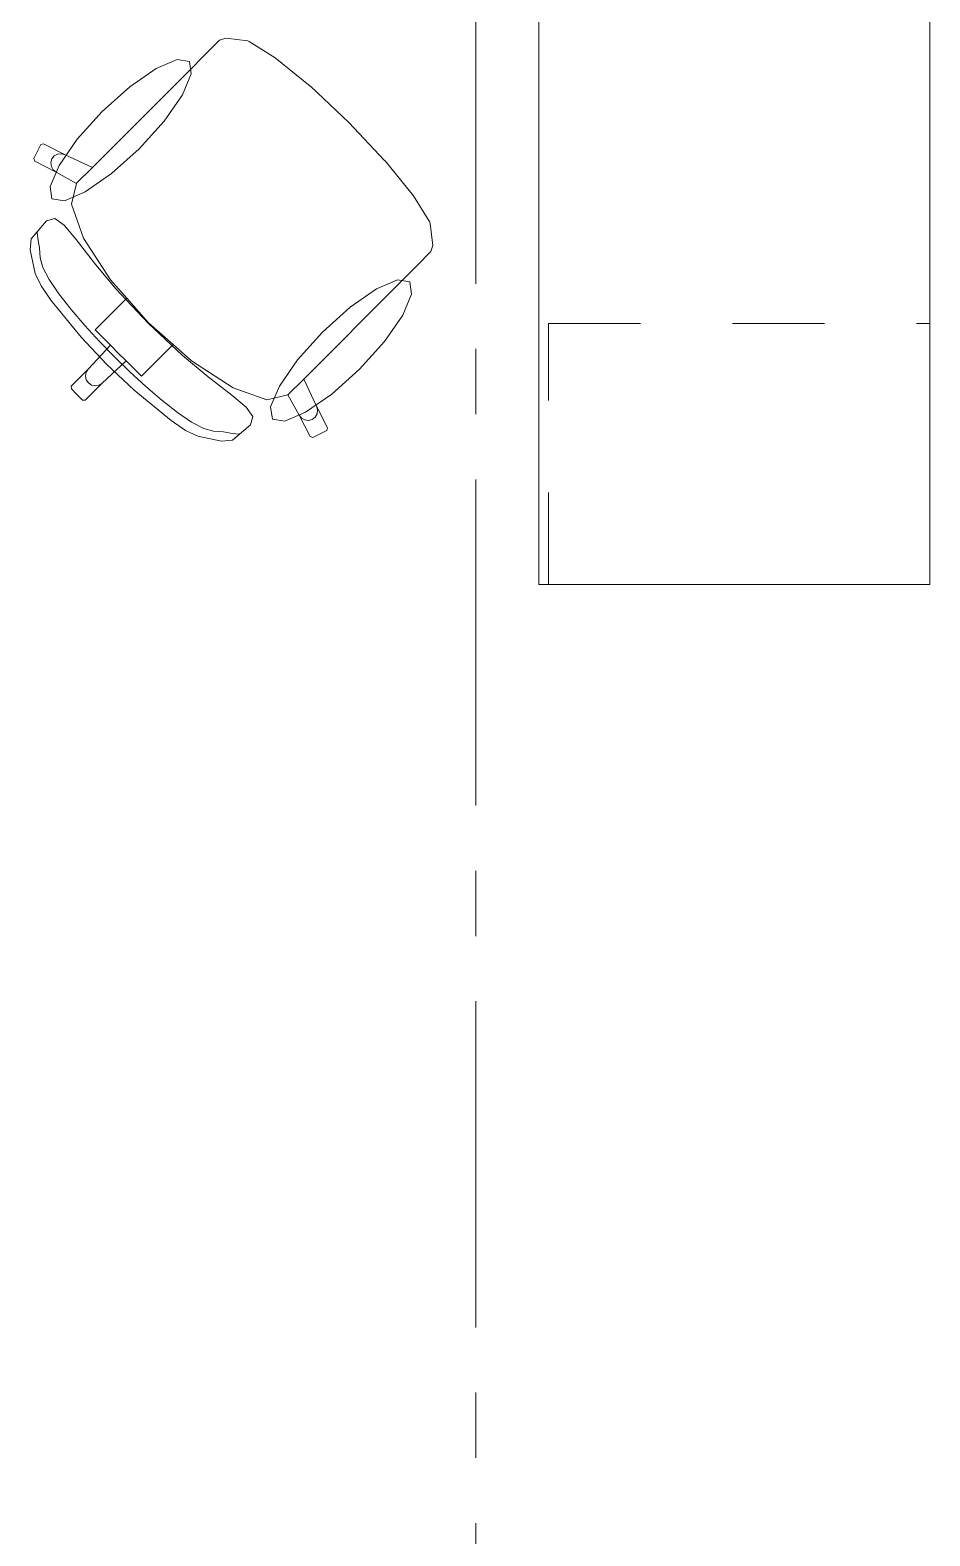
# Model space of a CAD drawing. Header units: inches. Extents: x -38 to 5698, y -33 to 92.
# Drawn here: x 130.859 to 132.239, y 14.191 to 16.5 of the extents above; entities that cross this region are included whole.
import ezdxf

# ---------------------------------------------------------------- set-up
doc = ezdxf.new("R2010")
doc.units = ezdxf.units.IN
doc.header["$MEASUREMENT"] = 0
doc.linetypes.add('Punto & Raya', pattern=[0.65, 0.5, -0.075, 0, -0.075])
doc.linetypes.add('Rayas', pattern=[0.282222, 0.141111, -0.141111])
doc.layers.add('Interior - Mobiliario', color=7, linetype='Continuous')
doc.layers.add('Marcador - Secciones', color=251, linetype='Continuous')

msp = doc.modelspace()

# ---------------------------------------------------------------- linework, layer by layer
at = {"layer": 'Interior - Mobiliario', "color": 175, "linetype": 'Continuous', "lineweight": 13}
for p, q in [((131.1494, 16.4846), (131.1274, 16.4627)), ((131.1587, 16.4875), (131.1494, 16.4846)), ((131.1926, 16.4835), (131.1587, 16.4875)), ((131.1947, 16.4826), (131.1926, 16.4835)), ((131.1274, 16.4627), (131.1019, 16.4372)), ((131.2348, 16.4577), (131.1947, 16.4826)), ((131.1019, 16.4372), (130.9541, 16.2893)), ((131.2884, 16.4141), (131.2348, 16.4577)), ((131.2893, 16.4134), (131.2884, 16.4141)), ((131.3476, 16.3586), (131.2893, 16.4134)), ((131.3476, 16.3586), (131.4024, 16.3003)), ((130.8752, 16.3246), (130.8643, 16.3032)), ((130.8792, 16.3259), (130.8752, 16.3246)), ((130.9123, 16.3089), (130.8792, 16.3259)), ((130.8643, 16.3032), (130.8657, 16.2991)), ((130.8657, 16.2991), (130.8988, 16.2822)), ((130.8921, 16.3024), (130.8906, 16.2968)), ((130.8957, 16.307), (130.8921, 16.3024)), ((130.9008, 16.3098), (130.8957, 16.307)), ((130.9066, 16.3105), (130.9008, 16.3098)), ((130.9123, 16.3089), (130.9066, 16.3105)), ((130.9541, 16.2893), (130.9123, 16.3089)), ((131.4024, 16.3003), (131.4031, 16.2994)), ((131.4031, 16.2994), (131.4467, 16.2458)), ((130.8906, 16.2968), (130.8913, 16.2909)), ((130.8913, 16.2909), (130.8942, 16.2858)), ((130.8942, 16.2858), (130.8988, 16.2822)), ((130.8988, 16.2822), (130.9298, 16.2649)), ((130.9298, 16.2651), (130.9541, 16.2893)), ((130.9298, 16.2649), (130.9223, 16.2329)), ((130.9298, 16.2651), (130.9298, 16.2649)), ((130.9223, 16.2329), (130.9407, 16.1809)), ((131.4467, 16.2458), (131.4716, 16.2057)), ((130.8837, 16.2078), (130.8605, 16.1799)), ((130.8966, 16.2112), (130.8837, 16.2078)), ((130.9109, 16.2012), (130.8966, 16.2112)), ((130.8701, 16.1852), (130.8693, 16.1897)), ((130.8709, 16.1772), (130.8701, 16.1852)), ((130.9295, 16.1789), (130.9109, 16.2012)), ((131.4716, 16.2057), (131.4725, 16.2036)), ((131.4725, 16.2036), (131.4765, 16.1697)), ((130.8605, 16.1799), (130.8586, 16.1632)), ((130.8586, 16.1632), (130.8664, 16.127)), ((130.873, 16.1664), (130.8709, 16.1772)), ((130.8741, 16.151), (130.873, 16.1664)), ((130.9575, 16.1427), (130.9295, 16.1789)), ((130.9407, 16.1809), (130.982, 16.1171)), ((131.4736, 16.1604), (131.4517, 16.1384)), ((131.4765, 16.1697), (131.4736, 16.1604)), ((130.878, 16.1363), (130.8741, 16.151)), ((130.9902, 16.1034), (130.9575, 16.1427)), ((131.4517, 16.1384), (131.4262, 16.1129)), ((130.8664, 16.127), (130.8754, 16.1078)), ((130.888, 16.1174), (130.878, 16.1363)), ((130.9028, 16.0956), (130.888, 16.1174)), ((130.982, 16.1171), (131.0068, 16.089)), ((130.8754, 16.1078), (130.8903, 16.0861)), ((130.9214, 16.0718), (130.9028, 16.0956)), ((131.0397, 16.0507), (130.9902, 16.1034)), ((131.4262, 16.1129), (131.2783, 15.9651)), ((130.8903, 16.0861), (130.9371, 16.0294)), ((130.9426, 16.047), (130.9214, 16.0718)), ((131.0068, 16.089), (130.9794, 16.0616)), ((131.0068, 16.089), (131.0401, 16.0511)), ((130.9651, 16.0224), (130.9426, 16.047)), ((130.9794, 16.0616), (130.9583, 16.0404)), ((131.0397, 16.0507), (131.0924, 16.0012)), ((131.078, 16.0178), (131.0401, 16.0511)), ((130.9371, 16.0294), (130.9762, 15.9872)), ((130.9583, 16.0404), (130.9819, 16.0168)), ((130.9879, 15.9989), (130.9651, 16.0224)), ((130.9819, 16.0168), (130.9479, 15.9803)), ((130.9819, 16.0168), (130.9939, 16.0049)), ((130.9879, 15.9989), (131.0114, 15.9761)), ((131.0058, 15.9929), (130.9939, 16.0049)), ((131.078, 16.0178), (131.0506, 15.9904)), ((131.1061, 15.993), (131.078, 16.0178)), ((131.0924, 16.0012), (131.1317, 15.9685)), ((130.9479, 15.9803), (130.9218, 15.9542)), ((130.9447, 15.9754), (130.9436, 15.9697)), ((130.9479, 15.9803), (130.9447, 15.9754)), ((131.0058, 15.9929), (130.9693, 15.9589)), ((131.0184, 15.9481), (130.9762, 15.9872)), ((131.0294, 15.9693), (131.0058, 15.9929)), ((131.0114, 15.9761), (131.036, 15.9536)), ((131.0506, 15.9904), (131.0294, 15.9693)), ((131.1699, 15.9517), (131.1061, 15.993)), ((130.9218, 15.9542), (130.9219, 15.9499)), ((130.9693, 15.9589), (130.9432, 15.9328)), ((130.9436, 15.9697), (130.9448, 15.9639)), ((130.9448, 15.9639), (130.948, 15.959)), ((130.9529, 15.9558), (130.948, 15.959)), ((130.9587, 15.9546), (130.9529, 15.9558)), ((130.9644, 15.9557), (130.9587, 15.9546)), ((130.9693, 15.9589), (130.9644, 15.9557)), ((131.036, 15.9536), (131.0608, 15.9324)), ((131.1317, 15.9685), (131.1679, 15.9405)), ((131.2541, 15.9408), (131.2783, 15.9651)), ((131.2783, 15.9651), (131.2979, 15.9233)), ((130.9219, 15.9499), (130.9304, 15.9414)), ((130.9389, 15.9329), (130.9304, 15.9414)), ((130.9432, 15.9328), (130.9389, 15.9329)), ((131.0751, 15.9013), (131.0184, 15.9481)), ((131.0608, 15.9324), (131.0846, 15.9138)), ((131.1679, 15.9405), (131.1902, 15.9219)), ((131.2219, 15.9333), (131.1699, 15.9517)), ((131.2538, 15.9408), (131.2219, 15.9333)), ((131.2541, 15.9408), (131.2538, 15.9408)), ((131.2712, 15.9098), (131.2538, 15.9408)), ((131.0846, 15.9138), (131.1064, 15.899)), ((131.1902, 15.9219), (131.2002, 15.9076)), ((131.2002, 15.9076), (131.1968, 15.8947)), ((131.2748, 15.9052), (131.2712, 15.9098)), ((131.2881, 15.8767), (131.2712, 15.9098)), ((131.296, 15.9067), (131.2914, 15.9031)), ((131.2988, 15.9118), (131.296, 15.9067)), ((131.2979, 15.9233), (131.2995, 15.9176)), ((131.2979, 15.9233), (131.3149, 15.8902)), ((131.2995, 15.9176), (131.2988, 15.9118)), ((131.0968, 15.8864), (131.0751, 15.9013)), ((131.116, 15.8774), (131.0968, 15.8864)), ((131.1064, 15.899), (131.1253, 15.889)), ((131.1253, 15.889), (131.14, 15.8851)), ((131.14, 15.8851), (131.1554, 15.884)), ((131.1554, 15.884), (131.1662, 15.8819)), ((131.1968, 15.8947), (131.1689, 15.8715)), ((131.2799, 15.9023), (131.2748, 15.9052)), ((131.2858, 15.9016), (131.2799, 15.9023)), ((131.2914, 15.9031), (131.2858, 15.9016)), ((131.3136, 15.8862), (131.2922, 15.8753)), ((131.3149, 15.8902), (131.3136, 15.8862)), ((131.1522, 15.8696), (131.116, 15.8774)), ((131.1689, 15.8715), (131.1522, 15.8696)), ((131.1662, 15.8819), (131.1742, 15.8811)), ((131.1742, 15.8811), (131.1787, 15.8803)), ((131.2922, 15.8753), (131.2881, 15.8767))]:
    msp.add_line(p, q, dxfattribs=at)
at = {"layer": 'Interior - Mobiliario', "color": 175, "linetype": 'Rayas', "lineweight": 13}
for p, q in [((131.654, 15.65), (131.654, 16.05)), ((131.654, 16.05), (132.239, 16.05))]:
    msp.add_line(p, q, dxfattribs=at)
at = {"layer": 'Interior - Mobiliario', "color": 175, "linetype": 'Continuous', "lineweight": 13, "flags": 128}
for points in [[(132.239, 17.15), (132.239, 15.65), (131.639, 15.65), (131.639, 16.65), (130.939, 16.65), (130.939, 17.15)], [(130.9692, 16.3751), (130.931, 16.3326), (130.903, 16.2922), (130.8894, 16.2602), (130.8922, 16.2413), (130.9112, 16.2384), (130.9432, 16.252), (130.9836, 16.28), (131.0261, 16.3182), (131.0642, 16.3606), (131.0922, 16.401), (131.1059, 16.4331), (131.103, 16.452), (131.0841, 16.4549), (131.052, 16.4413), (131.0116, 16.4132)], [(131.3641, 15.9802), (131.3216, 15.942), (131.2812, 15.914), (131.2492, 15.9004), (131.2303, 15.9033), (131.2274, 15.9222), (131.241, 15.9542), (131.269, 15.9946), (131.3072, 16.0371), (131.3496, 16.0752), (131.39, 16.1032), (131.4221, 16.1169), (131.441, 16.114), (131.4439, 16.0951), (131.4303, 16.063), (131.4022, 16.0226)]]:
    msp.add_lwpolyline(points, close=True, dxfattribs=at)
at = {"layer": 'Marcador - Secciones', "color": 251, "linetype": 'Punto & Raya', "lineweight": 13}
msp.add_line((131.5425, 46.2111), (131.5425, 0.8878), dxfattribs=at)

doc.saveas('drawing.dxf')
